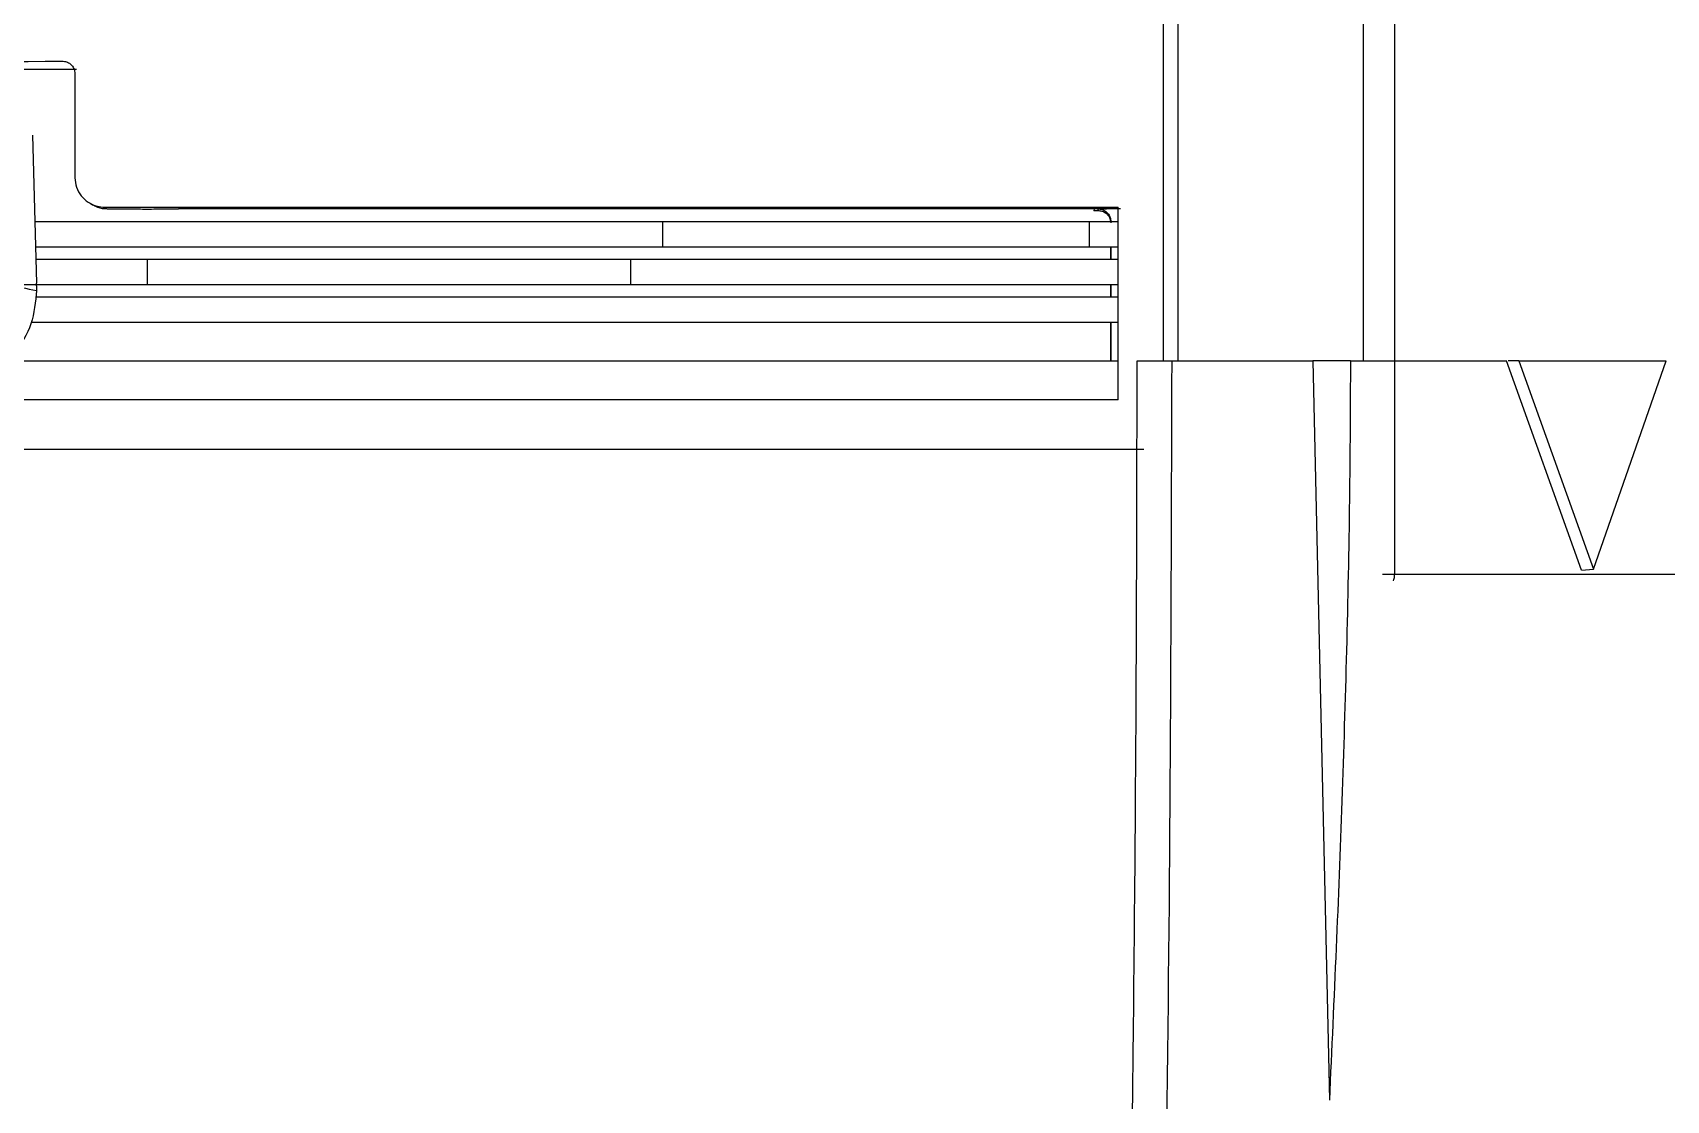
# Model space of a CAD drawing. Extents: x 6 to 134, y 3 to 97.
# Drawn here: x 57.835 to 59.779, y 11.961 to 13.232 of the extents above; entities that cross this region are included whole.
import ezdxf

# ---------------------------------------------------------------- set-up
doc = ezdxf.new("R2010")
doc.units = 0
doc.header["$MEASUREMENT"] = 0
doc.layers.add('OBJECT', color=7, linetype='CONTINUOUS')

msp = doc.modelspace()

# ---------------------------------------------------------------- linework, layer by layer
at = {"layer": 'OBJECT'}
for p, q in [((59.1973, 13.9263), (59.1973, 12.8414)), ((59.4183, 12.8414), (59.4183, 13.9323)), ((59.4555, 13.9326), (59.4555, 12.5876)), ((59.1803, 12.8414), (59.1803, 13.9147)), ((57.8869, 13.1884), (56.5496, 13.1884)), ((57.885, 13.1834), (57.885, 13.0595)), ((57.8348, 13.1102), (57.8395, 12.934)), ((57.9026, 13.0295), (57.9059, 13.0276)), ((57.8375, 13.0073), (58.5844, 13.0073)), ((57.9205, 13.0243), (59.1263, 13.0243)), ((57.9236, 13.0225), (57.9368, 13.0225)), ((59.1292, 13.0225), (58.0082, 13.0225)), ((58.5844, 13.0073), (58.5844, 12.9773)), ((58.5844, 13.0073), (59.092, 13.0073)), ((59.092, 13.0073), (59.092, 12.9773)), ((59.092, 13.0073), (59.1263, 13.0073)), ((59.0978, 13.0225), (59.0975, 13.0202)), ((59.1025, 13.0203), (59.1028, 13.0223)), ((59.1263, 12.7951), (59.1263, 13.0243)), ((57.8383, 12.9773), (58.5844, 12.9773)), ((58.5844, 12.9773), (59.092, 12.9773)), ((59.092, 12.9773), (59.1263, 12.9773)), ((59.1176, 12.9773), (59.1176, 12.9624)), ((59.1178, 12.9624), (59.1178, 12.9773)), ((57.8387, 12.9624), (57.9711, 12.9624)), ((57.9711, 12.9624), (57.9711, 12.9324)), ((57.9711, 12.9624), (58.5461, 12.9624)), ((58.5461, 12.9624), (58.5461, 12.9324)), ((58.5461, 12.9624), (59.1263, 12.9624)), ((57.8044, 12.9324), (57.8395, 12.9324)), ((57.8395, 12.9324), (57.9711, 12.9324)), ((57.8395, 12.9309), (57.8395, 12.9257)), ((57.9711, 12.9324), (58.5461, 12.9324)), ((58.5461, 12.9324), (59.1263, 12.9324)), ((59.1176, 12.9324), (59.1176, 12.9175)), ((59.1178, 12.9175), (59.1178, 12.9324)), ((57.8382, 12.9175), (59.1263, 12.9175)), ((57.833, 12.8875), (59.1263, 12.8875)), ((59.1176, 12.8875), (59.1176, 12.8414)), ((59.1178, 12.8414), (59.1178, 12.8875)), ((57.7975, 12.8414), (59.1263, 12.8414)), ((59.1906, 12.8414), (59.3583, 12.8414)), ((59.3583, 12.8414), (59.3778, 11.9614)), ((59.4029, 12.8414), (59.5887, 12.8414)), ((59.6779, 12.5925), (59.5887, 12.8414)), ((59.6033, 12.8414), (59.5905, 12.8414)), ((59.6033, 12.8414), (59.692, 12.5937)), ((59.6033, 12.8414), (59.7785, 12.8414)), ((59.692, 12.5937), (59.7785, 12.8414)), ((59.1263, 12.7951), (57.6907, 12.7951)), ((57.3546, 12.7364), (59.157, 12.7364)), ((59.441, 12.5876), (59.4555, 12.5876)), ((59.4555, 12.5876), (59.9186, 12.5876)), ((59.6779, 12.5925), (59.692, 12.5937))]:
    msp.add_line(p, q, dxfattribs=at)
at = {"layer": 'OBJECT', "flags": 128}
msp.add_lwpolyline([(57.9205, 13.0243), (57.9227, 13.023), (57.9236, 13.0225)], dxfattribs=at)
at = {"layer": 'OBJECT'}
msp.add_arc((59.434, 12.5875), 0.0215, 338.1156, 0.4221, dxfattribs=at)
for centre, major_axis, ratio, start_param, end_param in [((57.2094, 13.3133), (3.36, -0.0003), 0.034921, 4.519502, 4.910257), ((57.2095, 13.0684), (3.345, 0.0001), 0.017455, 5.312112, 5.313927), ((57.2095, 13.0684), (3.25, 0.0001), 0.017455, 5.334242, 5.337993), ((58.3279, 14.9949), (2.3173, 0), 0.913664, 4.484542, 4.500054), ((57.7207, 12.9309), (-0.0032, 0.12), 0.989774, 4.699241, 4.71233), ((57.7207, 12.9309), (0, 0.12), 0.989788, 4.712389, 4.72548), ((57.7207, 12.9257), (0, 0.12), 0.989788, 4.709049, 4.712389)]:
    msp.add_ellipse(centre, major_axis=major_axis, ratio=ratio, start_param=start_param, end_param=end_param, dxfattribs=at)
for points, knots in [([(57.8699, 13.1982), (57.8717, 13.1981), (57.8751, 13.1978), (57.8797, 13.1951), (57.8831, 13.1912), (57.8848, 13.187), (57.885, 13.1844), (57.885, 13.1834)], [0, 0, 0, 0, 0.221553, 0.443239, 0.661202, 0.873172, 1, 1, 1, 1]), ([(57.885, 13.0595), (57.8854, 13.0556), (57.8862, 13.0479), (57.892, 13.0376), (57.9007, 13.0296), (57.9107, 13.0251), (57.9175, 13.0246), (57.9205, 13.0243)], [0, 0, 0, 0, 0.206926, 0.413744, 0.623509, 0.839019, 1, 1, 1, 1]), ([(57.906, 13.0277), (57.9079, 13.0265), (57.9132, 13.0231), (57.9195, 13.0227), (57.9235, 13.0225)], [0, 0, 0, 0, 0.364409, 1, 1, 1, 1]), ([(57.9368, 13.0225), (57.9405, 13.0224), (57.9483, 13.0224), (57.9584, 13.0223), (57.965, 13.0222), (57.9737, 13.0222), (57.9847, 13.0223), (57.9972, 13.0224), (58.0061, 13.0224), (58.0082, 13.0225)], [0, 0, 0, 0, 0.151958, 0.316929, 0.481778, 0.520359, 0.654189, 0.917204, 1, 1, 1, 1]), ([(59.1025, 13.0203), (59.1028, 13.0203), (59.1048, 13.0203), (59.1082, 13.0196), (59.1123, 13.0173), (59.1152, 13.0141), (59.1166, 13.0111), (59.1174, 13.0083), (59.1175, 13.0068), (59.1176, 13.0057)], [0, 0, 0, 0, 0.044236, 0.318844, 0.540526, 0.715039, 0.863168, 0.891031, 1, 1, 1, 1]), ([(59.1028, 13.0223), (59.1029, 13.0223), (59.1044, 13.0223), (59.1076, 13.0218), (59.1118, 13.0196), (59.1151, 13.0162), (59.1173, 13.0121), (59.1176, 13.009), (59.1178, 13.0074)], [0, 0, 0, 0, 0.006902, 0.211583, 0.428421, 0.624598, 0.812135, 1, 1, 1, 1]), ([(57.8395, 12.9253), (57.8381, 12.9118), (57.8354, 12.8848), (57.8146, 12.8492), (57.7849, 12.8218), (57.76, 12.8132), (57.748, 12.8091)], [0, 0, 0, 0, 0.253584, 0.507165, 0.760847, 1, 1, 1, 1]), ([(59.1249, 10.9608), (59.1269, 11.0386), (59.131, 11.2035), (59.1363, 11.4651), (59.141, 11.7454), (59.1447, 12.0282), (59.1472, 12.304), (59.1487, 12.5727), (59.1489, 12.7518), (59.149, 12.8414)], [0, 0, 0, 0, 0.1241052, 0.2632119, 0.41732, 0.5714285, 0.7142858, 0.857143, 1, 1, 1, 1]), ([(59.149, 12.8414), (59.1523, 12.8414), (59.1612, 12.8414), (59.1758, 12.8414), (59.1866, 12.8414), (59.1906, 12.8414)], [0, 0, 0, 0, 0.263884, 0.723096, 1, 1, 1, 1]), ([(59.1646, 10.9601), (59.1722, 11.2735), (59.1874, 11.9005), (59.1896, 12.5277), (59.1906, 12.8414)], [0, 0, 0, 0, 0.5000023, 1, 1, 1, 1]), ([(59.4029, 12.8414), (59.3972, 12.8414), (59.3859, 12.8414), (59.3698, 12.8414), (59.3607, 12.8414), (59.3583, 12.8414)], [0, 0, 0, 0, 0.425022, 0.850044, 1, 1, 1, 1]), ([(59.4029, 12.8414), (59.4026, 12.7865), (59.4021, 12.6716), (59.3984, 12.497), (59.393, 12.319), (59.386, 12.1405), (59.3805, 12.0218), (59.3778, 11.9614)], [0, 0, 0, 0, 0.187144, 0.391348, 0.595125, 0.793954, 1, 1, 1, 1])]:
    msp.add_open_spline(points, degree=3, knots=knots, dxfattribs=at)

doc.saveas('drawing.dxf')
